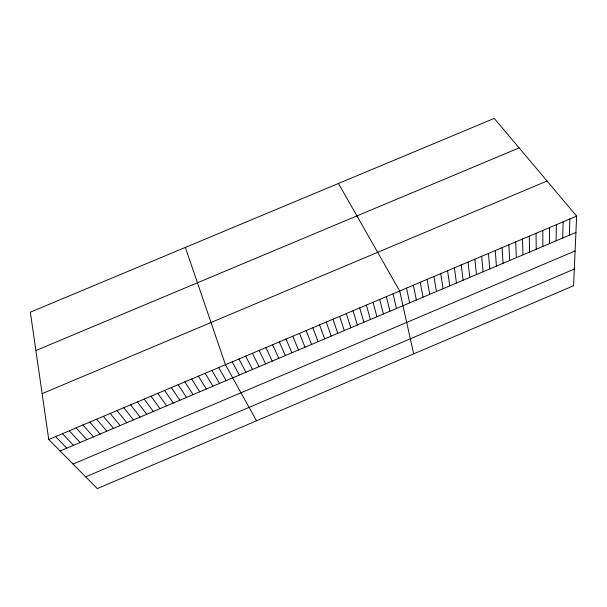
<?xml version="1.0" encoding="UTF-8"?>
<svg xmlns="http://www.w3.org/2000/svg" width="607" height="607" viewBox="0 0 607 607"><rect width="100%" height="100%" fill="white"/><g stroke="black" fill="none" stroke-linecap="round" stroke-linejoin="round"><path stroke-width="0.91" d="M549.472 243.619L549.585 227.564M556.095 240.82L556.361 224.696M562.712 238.012L563.129 221.836M569.32 235.213L569.89 218.975M576.65 216.115L573.562 285.768L97.287 488.605L48.742 439.46L30.35 312.165L494.25 118.395L576.65 216.115L48.742 439.46M73.052 464.067L575.11 250.957M85.67 476.844L574.305 269.076M60.116 450.978L575.929 232.413M42.118 393.639L547.036 181M35.889 350.527L519.122 147.903M55.586 436.57L66.8 448.148M62.422 433.671L73.485 445.318M69.259 430.78L80.154 442.488M76.087 427.889L86.831 439.665M82.916 425.006L93.501 436.835M89.745 422.115L100.163 434.013M96.566 419.232L106.824 431.19M103.38 416.349L113.486 428.367M110.193 413.466L120.14 425.545M116.999 410.582L126.787 422.73M123.805 407.707L133.434 419.915M130.611 404.823L140.08 417.1M137.41 401.948L146.719 414.285M144.2 399.072L153.359 411.47M150.991 396.204L159.99 408.663M157.782 393.328L166.621 405.855M164.565 390.46L173.245 403.04M171.341 387.592L179.869 400.241M178.117 384.724L186.486 397.433M184.892 381.856L193.102 394.633M191.66 378.996L199.718 391.826M198.428 376.135L206.319 389.026M205.189 373.275L212.928 386.227M211.942 370.414L219.529 383.434M338.463 183.466L399.679 290.988L413.686 353.858M218.702 367.554L226.13 380.635M256.495 420.803L225.447 364.701L185.363 247.413M232.193 361.848L239.31 375.05M238.938 358.995L245.903 372.258M245.676 356.142L252.482 369.466M252.413 353.289L259.068 366.681M259.143 350.444L265.638 363.889M265.874 347.599L272.217 361.104M272.596 344.753L278.788 358.32M279.319 341.908L285.351 355.543M286.041 339.07L291.914 352.758M292.749 336.225L298.477 349.981M299.463 333.387L305.033 347.204M306.171 330.549L311.581 344.427M312.871 327.712L318.129 341.65M319.57 324.882L324.677 338.873M326.262 322.044L331.217 336.103M332.955 319.214L337.758 333.334M339.647 316.384L344.298 330.565M346.331 313.561L350.823 327.795M353.008 310.731L357.356 325.033M359.693 307.908L363.881 322.264M366.362 305.086L370.399 319.502M373.032 302.263L376.917 316.74M379.701 299.441L383.434 313.978M386.363 296.618L389.944 311.216M393.025 293.803L396.454 308.462M406.531 288.09L409.657 302.87M413.382 285.191L416.349 300.033M420.226 282.293L423.041 297.195M427.07 279.395L429.726 294.365M433.914 276.504L436.41 291.535M440.743 273.613L443.087 288.704M447.579 270.722L449.764 285.874M454.4 267.831L456.441 283.044M461.229 264.948L463.111 280.222M468.05 262.065L469.772 277.391M474.864 259.181L476.434 274.569M481.677 256.298L483.096 271.746M488.483 253.415L489.75 268.931M495.289 250.539L496.397 266.109M502.088 247.656L503.044 263.294M508.886 244.78L509.69 260.479M515.677 241.912L516.329 257.664M522.468 239.037L522.968 254.857M529.251 236.169L529.6 252.042M536.034 233.293L536.224 249.234M542.817 230.425L542.855 246.427"/></g></svg>
